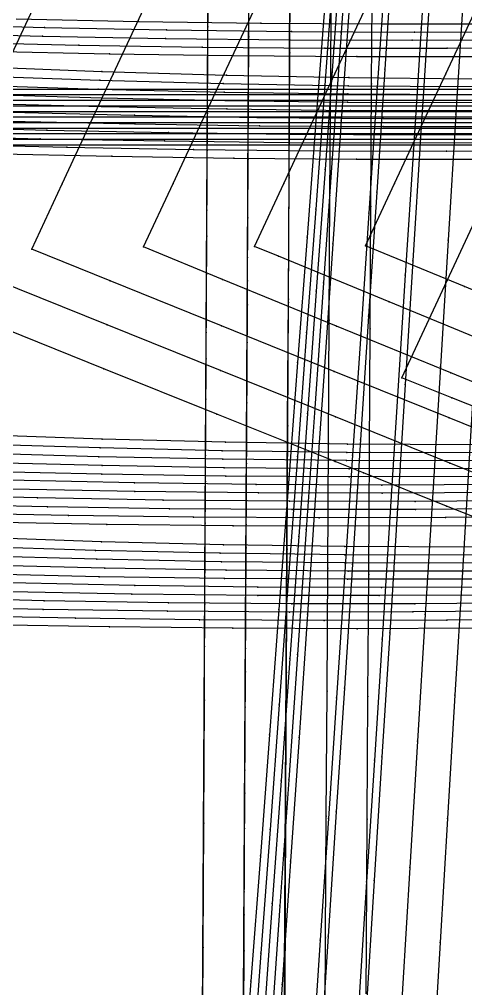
# Model space of a CAD drawing. Extents: x -2408 to 1029, y -526 to 2095.
# Drawn here: x -827.8 to -772.5, y 764.5 to 884.6 of the extents above; entities that cross this region are included whole.
import ezdxf

# ---------------------------------------------------------------- set-up
doc = ezdxf.new("R2010")
doc.units = 0

# ---------------------------------------------------------------- blocks, each defined once
blk = doc.blocks.new(' -30')
at = {"layer": '1'}
for points in [[(13.553322, 929.659705), (-1.822108, 927.580418), (-16.794361, 925.711826), (-31.978719, 923.97667), (-46.98648, 922.420731), (-62.169353, 920.997894), (-77.205471, 919.740092), (-92.200495, 918.670787), (-107.263969, 917.80739), (-122.337368, 917.127779), (-137.399432, 916.603183), (-153.063196, 916.222007), (-168.182684, 916.006579), (-184.046402, 915.898361), (-184.074268, 915.898438), (-199.938067, 916.004481), (-214.971179, 916.217039), (-230.058452, 916.580001), (-245.141658, 917.098852)], [(-1205.520935, 302.919865), (-1205.483135, 309.223563), (-1205.391179, 324.554701), (-1205.300213, 339.717169), (-1205.209414, 354.85273), (-1205.118461, 370.01518), (-1205.026964, 385.267158), (-1204.935998, 400.429605), (-1204.844877, 415.618783), (-1204.753926, 430.781236), (-1204.66297, 445.943685), (-1204.572281, 461.059603), (-1204.481313, 476.222058), (-1204.385986, 492.113686), (-1196.17848, 492.603703), (-1181.170431, 493.49977), (-1166.030079, 494.402864), (-1150.959027, 495.28427), (-1135.886847, 496.145232), (-1120.476169, 497.00946), (-1105.40235, 497.842531), (-1089.965594, 498.682535)]]:
    blk.add_lwpolyline(points, dxfattribs=at)
at = {"layer": '14'}
for points in [[(-245.709135, 975.431759), (-230.041771, 974.838048), (-214.56575, 974.39029), (-199.409258, 974.086564), (-184.176903, 973.94043), (-168.404506, 973.803247), (-153.029813, 973.906816), (-137.632361, 974.245926), (-123.507077, 974.803251), (-109.767216, 975.613196), (-94.348727, 976.725192), (-79.364049, 977.862141), (-63.959231, 979.122072), (-49.005641, 980.511038), (-33.632503, 982.122847), (-18.625958, 983.86424), (-3.293244, 985.820636), (11.872398, 987.947367)], [(14.498732, 942.621702), (-0.757536, 940.527919), (-15.940118, 938.605887), (-30.87374, 936.874205), (-46.092948, 935.272004), (-61.414536, 933.816243), (-76.664402, 932.52245), (-91.927384, 931.415126), (-107.365219, 930.517209), (-122.837829, 929.817914), (-138.044634, 929.296394), (-153.318469, 928.91942), (-168.467914, 928.682897), (-184.047356, 928.598633), (-184.047356, 928.598633), (-199.59272, 928.680167), (-214.717166, 928.914504), (-229.973089, 929.289697), (-245.16976, 929.809888)]]:
    blk.add_lwpolyline(points, dxfattribs=at)
at = {"layer": '3'}
for p in [(-230.041771, 974.838048), (-214.56575, 974.39029), (-199.409258, 974.086564), (-229.973089, 929.289697), (-214.717166, 928.914504), (-199.59272, 928.680167), (-230.058452, 916.580001), (-214.971179, 916.217039), (-199.938067, 916.004481), (-274.691014, 443.778063), (-275.86766, 428.304753), (-1204.844877, 415.618783), (-277.042325, 412.779884), (-1204.935998, 400.429605), (-278.21354, 397.254754), (-1205.026964, 385.267158), (-279.349544, 382.208615), (-1205.118461, 370.01518), (-280.523073, 366.683647), (-1205.209414, 354.85273), (-281.657577, 351.675743), (-1205.300213, 339.717169), (-282.83071, 336.150751), (-1205.391179, 324.554701), (-1205.483135, 309.223563)]:
    blk.add_point(p, dxfattribs=at)
at = {"layer": '7'}
blk.add_line((-763.632202, -125.051336), (-389.104042, -125.051336), dxfattribs=at)
at = {"layer": '8'}
blk.add_lwpolyline([(-267.785759, 536.391029), (-268.970889, 520.885647), (-270.140575, 505.316837), (-271.278187, 489.841572), (-272.408891, 474.313432), (-273.518252, 459.303073), (-274.691014, 443.778063), (-275.86766, 428.304753), (-277.042325, 412.779884), (-278.21354, 397.254754), (-279.349544, 382.208615), (-280.523073, 366.683647), (-281.657577, 351.675743), (-282.83071, 336.150751), (-283.991246, 320.791318), (-285.164421, 305.266334), (-286.316888, 290.015761), (-287.446104, 275.072392), (-287.709846, 271.582108)], dxfattribs=at)
blk = doc.blocks.new(' -31')
at = {"layer": '1'}
for points in [[(14.022593, 927.325981), (-1.074514, 925.367278), (-16.06261, 923.572989), (-31.47287, 921.884902), (-46.493921, 920.393102), (-61.572107, 919.043186), (-76.619964, 917.846516), (-92.136863, 916.803973), (-107.210379, 916.000315), (-122.478068, 915.366588), (-137.565771, 914.888206), (-152.719418, 914.558583), (-168.281208, 914.372055), (-184.086952, 914.298553), (-184.086952, 914.298553), (-199.963252, 914.370587), (-215.375675, 914.554072), (-230.820305, 914.890663), (-246.261205, 915.384291)], [(-1210.599365, 301.045837), (-1210.547725, 309.84814), (-1210.459299, 324.921595), (-1210.368675, 340.370934), (-1210.279104, 355.641675), (-1210.188487, 371.091032), (-1210.099122, 386.326266), (-1210.008493, 401.775624), (-1209.918915, 417.046366), (-1209.828296, 432.495713), (-1209.739836, 447.577065), (-1209.64921, 463.026421), (-1209.558575, 478.475781), (-1209.467316, 494.029922), (-1200.328818, 494.571505), (-1185.329745, 495.461797), (-1170.206646, 496.361121), (-1154.867473, 497.26182), (-1139.538048, 498.139549), (-1124.20757, 498.998915), (-1109.165089, 499.828225), (-1093.833089, 500.660134)]]:
    blk.add_lwpolyline(points, dxfattribs=at)
at = {"layer": '14'}
for points in [[(-245.703807, 973.672048), (-230.309778, 973.133422), (-215.019542, 972.729054), (-199.514269, 972.453655), (-184.176903, 972.34024), (-168.717548, 972.168446), (-153.596564, 972.223744), (-138.452891, 972.497168), (-123.963493, 972.997494), (-110.383136, 973.723837), (-95.06787, 974.769831), (-79.6112, 975.902393), (-64.30798, 977.09257), (-48.879834, 978.444808), (-33.60516, 979.96535), (-18.120015, 981.679498), (-2.882535, 983.53499), (12.185967, 985.548397)], [(14.229339, 940.172583), (-0.871421, 938.191961), (-15.893527, 936.374721), (-31.283849, 934.674336), (-46.339933, 933.166615), (-61.499473, 931.795298), (-76.583279, 930.582744), (-91.894587, 929.541931), (-106.931192, 928.727872), (-122.199121, 928.085378), (-137.775776, 927.593505), (-152.883698, 927.257584), (-168.372823, 927.050214), (-184.047356, 926.998444), (-184.047356, 926.998444), (-199.687344, 927.047208), (-215.150567, 927.252064), (-230.240265, 927.585927), (-245.805788, 928.076104)]]:
    blk.add_lwpolyline(points, dxfattribs=at)
at = {"layer": '3'}
for p in [(-230.309778, 973.133422), (-215.019542, 972.729054), (-199.514269, 972.453655), (-230.240265, 927.585927), (-215.150567, 927.252064), (-199.687344, 927.047208), (-230.820305, 914.890663), (-215.375675, 914.554072), (-199.963252, 914.370587), (-274.514607, 447.192397), (-275.651862, 431.847157), (-1209.918915, 417.046366), (-276.780583, 416.554046), (-1210.008493, 401.775624), (-277.908851, 401.208165), (-1210.099122, 386.326266), (-279.044466, 385.76366), (-1210.188487, 371.091032), (-280.174425, 370.417898), (-1210.279104, 355.641675), (-281.309176, 355.012686), (-1210.368675, 340.370934), (-282.439101, 339.666924), (-1210.459299, 324.921595), (-1210.547725, 309.84814)]:
    blk.add_point(p, dxfattribs=at)
at = {"layer": '7'}
blk.add_line((-763.632202, -125.051336), (-389.104042, -125.051336), dxfattribs=at)
at = {"layer": '8'}
blk.add_lwpolyline([(-267.785759, 539.896202), (-268.971377, 523.980308), (-270.0986, 508.584758), (-271.194162, 493.295128), (-272.281755, 477.946298), (-273.387537, 462.538378), (-274.514607, 447.192397), (-275.651862, 431.847157), (-276.780583, 416.554046), (-277.908851, 401.208165), (-279.044466, 385.76366), (-280.174425, 370.417898), (-281.309176, 355.012686), (-282.439101, 339.666924), (-283.568809, 324.321148), (-284.686106, 309.145322), (-285.815989, 293.799556), (-286.918402, 278.82658), (-287.709846, 268.076897)], dxfattribs=at)
blk = doc.blocks.new(' -32')
at = {"layer": '1'}
for points in [[(0.117968, 923.23896), (-15.214274, 921.474065), (-30.522857, 919.862977), (-45.88647, 918.397328), (-60.859108, 917.114579), (-76.249028, 915.952396), (-91.588529, 914.980765), (-107.002695, 914.212389), (-122.425182, 913.622015), (-137.838376, 913.177954), (-153.26878, 912.883524), (-168.495711, 912.737804), (-184.061375, 912.698288), (-184.061375, 912.698288), (-199.962922, 912.737573), (-215.258527, 912.885019), (-230.699154, 913.181996), (-246.136612, 913.630204)], [(-1215.677795, 299.171028), (-1215.601131, 312.531977), (-1215.513507, 327.804629), (-1215.425881, 343.077294), (-1215.337349, 358.504922), (-1215.249694, 373.777565), (-1215.162622, 388.949294), (-1215.074983, 404.221944), (-1214.987691, 419.434947), (-1214.900055, 434.707608), (-1214.813796, 449.738663), (-1214.726138, 465.011327), (-1214.63848, 480.283989), (-1214.548645, 495.938377), (-1212.53932, 496.057394), (-1197.805738, 496.930225), (-1182.631949, 497.829356), (-1167.485564, 498.725319), (-1152.226365, 499.616176), (-1136.81103, 500.493852), (-1121.549424, 501.342838), (-1106.260424, 502.178393), (-1090.997301, 502.997811)]]:
    blk.add_lwpolyline(points, dxfattribs=at)
at = {"layer": '14'}
for points in [[(-245.599616, 971.918152), (-230.517079, 971.43226), (-214.931823, 971.059083), (-199.600349, 970.822056), (-184.176903, 970.740051), (-168.658013, 970.535171), (-153.193248, 970.556179), (-137.648987, 970.799077), (-122.742367, 971.275087), (-109.357197, 971.949746), (-94.181815, 972.942468), (-78.860494, 974.031315), (-63.695884, 975.163998), (-48.400329, 976.438115), (-33.260954, 977.872553), (-17.902589, 979.495559), (-2.796827, 981.250458), (12.288539, 983.170726)], [(-0.029895, 936.012998), (-15.497729, 934.217485), (-30.698433, 932.609474), (-46.199172, 931.124613), (-61.159001, 929.831944), (-76.686469, 928.649492), (-91.799121, 927.689282), (-107.237239, 926.91538), (-122.846364, 926.31506), (-138.127724, 925.880585), (-153.461313, 925.582082), (-168.67062, 925.416402), (-184.047356, 925.398254), (-184.047356, 925.398254), (-199.764138, 925.415592), (-215.064354, 925.583533), (-230.450975, 925.885648), (-245.766268, 926.324945)]]:
    blk.add_lwpolyline(points, dxfattribs=at)
at = {"layer": '3'}
for p in [(-230.517079, 971.43226), (-214.931823, 971.059083), (-199.600349, 970.822056), (-230.450975, 925.885648), (-215.064354, 925.583533), (-199.764138, 925.415592), (-230.699154, 913.181996), (-215.258527, 912.885019), (-199.962922, 912.737573), (-274.251194, 451.939413), (-275.344252, 436.80376), (-276.431543, 421.721797), (-1214.987691, 419.434947), (-277.517392, 406.585633), (-1215.074983, 404.221944), (-278.609211, 391.348216), (-1215.162622, 388.949294), (-279.695318, 376.212082), (-1215.249694, 373.777565), (-280.782325, 361.076011), (-1215.337349, 358.504922), (-281.87353, 345.878914), (-1215.425881, 343.077294), (-1215.513507, 327.804629), (-1215.601131, 312.531977)]:
    blk.add_point(p, dxfattribs=at)
at = {"layer": '7'}
blk.add_line((-763.632202, -125.051336), (-389.104042, -125.051336), dxfattribs=at)
at = {"layer": '8'}
blk.add_lwpolyline([(-267.785759, 543.401413), (-268.935325, 527.582206), (-270.014405, 512.479487), (-271.068283, 497.415128), (-272.113179, 482.276074), (-273.171797, 467.07604), (-274.251194, 451.939413), (-275.344252, 436.80376), (-276.431543, 421.721797), (-277.517392, 406.585633), (-278.609211, 391.348216), (-279.695318, 376.212082), (-280.782325, 361.076011), (-281.87353, 345.878914), (-282.959968, 330.742801), (-284.033857, 315.781003), (-285.120378, 300.644871), (-286.231128, 285.17165), (-287.314048, 270.085635), (-287.709846, 264.571705)], dxfattribs=at)
blk = doc.blocks.new(' -33')
at = {"layer": '1'}
for points in [[(14.123243, 922.671332), (-1.2104, 920.84544), (-16.319175, 919.193337), (-31.48102, 917.677584), (-46.61768, 916.304625), (-62.01489, 915.05757), (-77.176336, 913.98838), (-92.187636, 913.108409), (-107.370381, 912.411744), (-122.542306, 911.879728), (-137.736157, 911.482347), (-152.932617, 911.226068), (-168.043829, 911.109881), (-184.035473, 911.098022), (-184.035473, 911.098022), (-199.560304, 911.104702), (-214.695056, 911.214872), (-229.713963, 911.461238), (-244.911545, 911.851821)], [(-1220.738291, 300.51507), (-1220.653899, 315.535803), (-1220.569213, 330.611808), (-1220.484539, 345.687811), (-1220.398342, 361.035873), (-1220.313674, 376.111864), (-1220.228897, 391.207077), (-1220.144228, 406.283063), (-1220.059185, 421.425605), (-1219.974514, 436.501598), (-1219.887786, 451.941431), (-1219.80309, 467.017422), (-1219.718409, 482.09341), (-1219.630127, 497.817612), (-1215.56185, 498.062804), (-1200.562041, 498.964551), (-1185.525824, 499.864683), (-1170.202165, 500.774517), (-1155.017785, 501.660119), (-1139.691865, 502.531111), (-1124.364735, 503.382104), (-1109.373315, 504.199015), (-1094.04456, 505.018516)]]:
    blk.add_lwpolyline(points, dxfattribs=at)
at = {"layer": '14'}
for points in [[(-245.398865, 970.170211), (-230.056463, 969.719094), (-214.797145, 969.392556), (-199.667877, 969.191777), (-184.176903, 969.139862), (-168.618175, 968.90364), (-153.351338, 968.887478), (-138.070011, 969.078373), (-122.802072, 969.506927), (-109.028211, 970.142768), (-94.02832, 971.073364), (-78.878119, 972.11656), (-63.88798, 973.191219), (-48.760762, 974.383247), (-33.792318, 975.723587), (-18.838223, 977.222051), (-3.65813, 978.89639), (11.262152, 980.69739)], [(-0.109531, 933.755664), (-15.360405, 932.061884), (-30.334394, 930.546275), (-45.615075, 929.143712), (-61.002853, 927.87232), (-76.308229, 926.767637), (-91.848563, 925.843836), (-107.023669, 925.137568), (-122.364776, 924.591161), (-137.982656, 924.18576), (-153.09931, 923.925015), (-168.617599, 923.787093), (-184.047356, 923.798065), (-184.047356, 923.798065), (-199.442512, 923.783658), (-214.933856, 923.91853), (-230.030932, 924.176649), (-245.635748, 924.579705)]]:
    blk.add_lwpolyline(points, dxfattribs=at)
at = {"layer": '3'}
for p in [(-230.056463, 969.719094), (-214.797145, 969.392556), (-199.667877, 969.191777), (-230.030932, 924.176649), (-214.933856, 923.91853), (-199.442512, 923.783658), (-229.713963, 911.461238), (-214.695056, 911.214872), (-199.560304, 911.104702), (-274.205876, 453.765856), (-275.298994, 438.249628), (-276.386789, 422.78847), (-1220.059185, 421.425605), (-277.472884, 407.271753), (-1220.144228, 406.283063), (-278.521339, 392.271899), (-1220.228897, 391.207077), (-1220.313674, 376.111864), (-279.607435, 376.755195), (-1220.398342, 361.035873), (-280.69455, 361.238558), (-1220.484539, 345.687811), (-281.78593, 345.659346), (-1220.569213, 330.611808), (-1220.653899, 315.535803)]:
    blk.add_point(p, dxfattribs=at)
at = {"layer": '7'}
blk.add_line((-763.632202, -125.051336), (-389.104042, -125.051336), dxfattribs=at)
at = {"layer": '8'}
blk.add_lwpolyline([(-267.785759, 546.906624), (-268.899621, 531.204159), (-269.972668, 515.818523), (-271.026283, 500.384906), (-272.070381, 484.865302), (-273.084857, 469.903824), (-274.205876, 453.765856), (-275.298994, 438.249628), (-276.386789, 422.78847), (-277.472884, 407.271753), (-278.521339, 392.271899), (-279.607435, 376.755195), (-280.69455, 361.238558), (-281.78593, 345.659346), (-282.87251, 330.142659), (-283.946509, 314.80467), (-285.033146, 299.287995), (-286.101627, 284.031138), (-287.161297, 268.899653), (-287.709846, 261.066513)], dxfattribs=at)
blk = doc.blocks.new(' -34')
at = {"layer": '1'}
for points in [[(14.010065, 920.384045), (-1.122059, 918.654773), (-16.32217, 917.059944), (-31.483562, 915.612101), (-46.832805, 914.287485), (-62.019091, 913.117373), (-77.21644, 912.104717), (-92.353479, 911.275165), (-107.570233, 910.629647), (-122.678575, 910.145132), (-137.905092, 909.786411), (-153.296749, 909.562998), (-168.46217, 909.479386), (-184.012451, 909.49791), (-184.012451, 909.49791), (-199.658235, 909.475968), (-214.896668, 909.557674), (-230.427762, 909.782645), (-245.767545, 910.145196)], [(-1225.809658, 300.021402), (-1225.725921, 315.245785), (-1225.641516, 330.591488), (-1225.557115, 345.937194), (-1225.473127, 361.208889), (-1225.388738, 376.554599), (-1225.30381, 391.998209), (-1225.219415, 407.343914), (-1225.135094, 422.674226), (-1225.050681, 438.019934), (-1224.966269, 453.365634), (-1224.882722, 468.556119), (-1224.798333, 483.90182), (-1224.711304, 499.729614), (-1222.642335, 499.853347), (-1207.781723, 500.742214), (-1192.761726, 501.640864), (-1177.787959, 502.535036), (-1162.682264, 503.42405), (-1147.566692, 504.289323), (-1132.458243, 505.132178), (-1117.30791, 505.960792), (-1102.197784, 506.771078), (-1086.994177, 507.568903)]]:
    blk.add_lwpolyline(points, dxfattribs=at)
at = {"layer": '14'}
for points in [[(-245.786458, 968.44933), (-230.134274, 968.026103), (-214.616884, 967.729416), (-199.32053, 967.560035), (-184.176903, 967.539673), (-168.597613, 967.273836), (-153.015974, 967.224876), (-137.362258, 967.385917), (-122.325415, 967.767123), (-108.80701, 968.340385), (-93.375668, 969.247428), (-77.789987, 970.288667), (-62.368557, 971.359762), (-46.955469, 972.529899), (-31.404846, 973.873655), (-16.018666, 975.369462), (-1.039595, 976.974481), (14.313651, 978.774331)], [(-0.484855, 931.500543), (-15.863097, 929.870438), (-30.874372, 928.422447), (-46.581734, 927.050923), (-61.031049, 925.917296), (-76.077343, 924.891031), (-91.358701, 924.039404), (-106.910165, 923.365122), (-122.582563, 922.852771), (-137.891952, 922.494479), (-153.272511, 922.263855), (-168.58151, 922.159106), (-184.047356, 922.197876), (-184.047356, 922.197876), (-199.478289, 922.155447), (-214.760284, 922.256951), (-230.120326, 922.484644), (-245.41609, 922.840358)]]:
    blk.add_lwpolyline(points, dxfattribs=at)
at = {"layer": '3'}
for p in [(-230.134274, 968.026103), (-214.616884, 967.729416), (-199.32053, 967.560035), (-230.120326, 922.484644), (-214.760284, 922.256951), (-199.478289, 922.155447), (-230.427762, 909.782645), (-214.896668, 909.557674), (-199.658235, 909.475968), (-275.034671, 442.905221), (-276.08056, 427.700825), (-1225.135094, 422.674226), (-277.124562, 412.439522), (-1225.219415, 407.343914), (-278.165872, 397.178028), (-1225.30381, 391.998209), (-279.215287, 381.810336), (-1225.388738, 376.554599), (-280.258805, 366.549018), (-1225.473127, 361.208889), (-281.306995, 351.223613), (-1225.557115, 345.937194), (-282.350378, 335.962271), (-1225.641516, 330.591488), (-1225.725921, 315.245785)]:
    blk.add_point(p, dxfattribs=at)
at = {"layer": '7'}
blk.add_line((-763.632202, -125.051336), (-389.104042, -125.051336), dxfattribs=at)
at = {"layer": '8'}
blk.add_lwpolyline([(-267.785759, 550.411797), (-268.864277, 534.845587), (-269.931037, 519.185757), (-270.942401, 504.021099), (-271.944262, 488.756954), (-272.951471, 473.493179), (-273.986686, 458.166258), (-275.034671, 442.905221), (-276.08056, 427.700825), (-277.124562, 412.439522), (-278.165872, 397.178028), (-279.215287, 381.810336), (-280.258805, 366.549018), (-281.306995, 351.223613), (-282.350378, 335.962271), (-283.393533, 320.700933), (-284.424243, 305.622657), (-285.467563, 290.361306), (-286.525887, 274.88048), (-287.534775, 260.122312), (-287.709846, 257.561302)], dxfattribs=at)
blk = doc.blocks.new(' -35')
at = {"layer": '1'}
for points in [[(-666.263816, 984.163044), (-680.707805, 989.680632), (-695.103331, 995.395223), (-709.428529, 1001.214715), (-709.673004, 1001.314545), (-710.240784, 1001.54686), (-723.529996, 1006.981665), (-737.834248, 1012.851331), (-751.717857, 1018.56868), (-765.729484, 1024.354546), (-777.958221, 1029.415512), (-774.363027, 1037.133492), (-768.03641, 1050.715187), (-761.591048, 1064.551818), (-755.074431, 1078.541377), (-748.444443, 1092.774277), (-736.682227, 1088.040117), (-722.616104, 1082.388149), (-708.438389, 1076.700939), (-694.300718, 1071.04039), (-680.447311, 1065.505981), (-680.315526, 1065.453364), (-666.027462, 1059.779977)], [(-1.331187, 916.461199), (-16.228949, 914.967156), (-31.448686, 913.574273), (-46.565287, 912.319465), (-61.807496, 911.199641), (-76.808087, 910.258563), (-92.071399, 909.476472), (-107.196256, 908.87852), (-122.494073, 908.426062), (-137.774086, 908.100987), (-153.145767, 907.908955), (-168.352186, 907.852574), (-184.046021, 907.897415), (-184.007549, 907.897491), (-199.53491, 907.848851), (-214.8672, 907.901487), (-230.101982, 908.087931), (-245.560677, 908.41424)], [(-1220.706386, 302.32164), (-1220.624546, 317.510339), (-1220.541767, 332.873573), (-1220.45899, 348.236795), (-1220.376619, 363.525092), (-1220.293839, 378.888334), (-1220.211792, 394.113672), (-1220.128998, 409.476912), (-1220.046902, 424.71215), (-1219.96413, 440.075384), (-1219.882486, 455.23065), (-1219.79972, 470.593883), (-1219.716942, 485.957119), (-1219.632645, 501.598015), (-1204.408597, 502.526079), (-1189.210169, 503.452213), (-1174.054195, 504.373776), (-1159.032145, 505.274996), (-1144.02559, 506.15134), (-1129.000758, 507.005083), (-1113.588858, 507.862296), (-1098.562038, 508.68136), (-1083.182197, 509.501227)]]:
    blk.add_lwpolyline(points, dxfattribs=at)
at = {"layer": '14'}
for points in [[(-245.411211, 966.712004), (-230.155305, 966.336682), (-214.929733, 966.076748), (-199.345665, 965.933028), (-184.176903, 965.939484), (-168.595889, 965.645719), (-153.262253, 965.563573), (-137.932319, 965.676814), (-122.572167, 966.011288), (-108.693553, 966.54324), (-93.491526, 967.382021), (-78.130808, 968.373007), (-62.938125, 969.391393), (-47.752126, 970.486082), (-32.422476, 971.732986), (-17.26006, 973.126367), (-1.855956, 974.694953)], [(0.943787, 929.472944), (-14.151574, 927.926407), (-29.569388, 926.489421), (-45.099253, 925.179927), (-60.541408, 924.017085), (-75.99377, 923.020384), (-91.675127, 922.207711), (-106.895291, 921.598181), (-122.23912, 921.136723), (-137.854623, 920.806728), (-152.969878, 920.610716), (-168.561992, 920.532413), (-184.047356, 920.597687), (-184.047356, 920.597687), (-199.497536, 920.528545), (-215.061828, 920.60332), (-230.156451, 920.796217), (-245.757363, 921.123319)]]:
    blk.add_lwpolyline(points, dxfattribs=at)
at = {"layer": '2'}
blk.add_point((-777.958221, 1029.415512), dxfattribs=at)
at = {"layer": '3'}
for p in [(-768.03641, 1050.715187), (-774.363027, 1037.133492), (-765.729484, 1024.354546), (-230.155305, 966.336682), (-214.929733, 966.076748), (-199.345665, 965.933028), (-230.156451, 920.796217), (-215.061828, 920.60332), (-199.497536, 920.528545), (-230.101982, 908.087931), (-214.8672, 907.901487), (-199.53491, 907.848851), (-274.814074, 447.09247), (-275.861032, 431.524137), (-276.86279, 416.548675), (-1220.128998, 409.476912), (-277.861106, 401.572977), (-1220.211792, 394.113672), (-278.866672, 386.488486), (-1220.293839, 378.888334), (-279.866481, 371.512893), (-1220.376619, 363.525092), (-280.866942, 356.537344), (-1220.45899, 348.236795), (-281.871547, 341.496161), (-1220.541767, 332.873573), (-1220.624546, 317.510339)]:
    blk.add_point(p, dxfattribs=at)
at = {"layer": '7'}
blk.add_line((-763.632202, -125.051336), (-389.104042, -125.051336), dxfattribs=at)
at = {"layer": '8'}
blk.add_lwpolyline([(-267.785759, 553.917007), (-268.864741, 537.978135), (-269.889514, 522.580979), (-270.900485, 507.06701), (-271.860093, 492.088782), (-272.822973, 477.110772), (-273.811471, 462.067876), (-274.814074, 447.09247), (-275.861032, 431.524137), (-276.86279, 416.548675), (-277.861106, 401.572977), (-278.866672, 386.488486), (-279.866481, 371.512893), (-280.866942, 356.537344), (-281.871547, 341.496161), (-282.871413, 326.520576), (-283.902178, 311.081352), (-284.902103, 296.105773), (-285.902076, 281.130196), (-286.918041, 265.914754), (-287.709846, 254.05611)], dxfattribs=at)
blk = doc.blocks.new(' -36')
at = {"layer": '1'}
for points in [[(-661.873992, 977.607779), (-676.349423, 982.865193), (-690.433545, 988.167029), (-704.883824, 993.825173), (-718.837954, 999.459586), (-723.384781, 1001.313019), (-723.95607, 1001.548462), (-733.142492, 1005.297678), (-747.164186, 1011.035515), (-761.100629, 1016.750202), (-775.020843, 1022.468556), (-788.754488, 1028.120391), (-791.710129, 1029.338455), (-788.080243, 1037.130921), (-781.752408, 1050.715209), (-775.36084, 1064.436302)], [(-244.813666, 977.681409), (-229.671196, 977.337734), (-214.526717, 977.118518), (-199.544562, 977.030097), (-183.915882, 977.036591), (-167.950092, 976.741205), (-152.978729, 976.605931), (-137.268569, 976.672079), (-122.12241, 976.976183), (-107.446996, 977.520182), (-92.321248, 978.32941), (-77.600391, 979.250239), (-61.924676, 980.270294), (-47.017724, 981.31363), (-31.357583, 982.547478), (-16.625817, 983.851296), (-0.992572, 985.389894)], [(0.366159, 914.490822), (-14.855243, 913.015167), (-30.168469, 911.661785), (-45.412518, 910.43988), (-60.922781, 909.345475), (-76.188734, 908.436381), (-91.758054, 907.688403), (-107.040549, 907.127508), (-122.547447, 906.707099), (-137.837701, 906.41608), (-153.129541, 906.255611), (-168.307947, 906.226378), (-184.045563, 906.297302), (-183.987007, 906.297607), (-199.867201, 906.222146), (-214.899194, 906.247863), (-230.504272, 906.409899), (-245.550474, 906.695297)], [(-1225.832214, 291.703606), (-1225.758973, 305.566113), (-1225.678739, 320.759096), (-1225.598528, 335.952093), (-1225.518155, 351.174959), (-1225.437921, 366.36795), (-1225.357679, 381.560955), (-1225.2776, 396.72502), (-1225.197379, 411.91803), (-1225.117248, 427.094918), (-1225.037032, 442.287915), (-1224.957319, 457.384576), (-1224.87709, 472.577572), (-1224.796856, 487.770568), (-1224.713821, 503.493576), (-1209.134623, 504.447577), (-1193.786732, 505.387424), (-1178.421276, 506.326394), (-1163.308766, 507.235855), (-1148.209626, 508.117945), (-1133.094141, 508.976501), (-1117.944788, 509.818553), (-1102.82729, 510.641061), (-1087.615732, 511.449416)]]:
    blk.add_lwpolyline(points, dxfattribs=at)
at = {"layer": '14'}
for points in [[(-245.653449, 964.99914), (-230.120728, 964.650726), (-214.66927, 964.419268), (-199.353692, 964.307202), (-184.176903, 964.339218), (-168.612579, 964.019258), (-152.992621, 963.905906), (-137.318346, 963.990156), (-122.248087, 964.280739), (-108.008745, 964.781739), (-92.393513, 965.599915), (-76.784191, 966.576492), (-61.688111, 967.560906), (-46.088481, 968.647694), (-31.018154, 969.826597), (-15.441047, 971.206677), (-0.29155, 972.69796)], [(0.032828, 927.222548), (-15.463604, 925.711815), (-30.570664, 924.373105), (-45.791009, 923.151527), (-60.919749, 922.072863), (-76.05752, 921.156435), (-91.414875, 920.414455), (-106.977524, 919.836891), (-122.618398, 919.408825), (-137.869685, 919.122493), (-153.219026, 918.955266), (-168.558692, 918.906939), (-184.047356, 918.997421), (-184.047356, 918.997421), (-199.50061, 918.902875), (-214.81249, 918.947515), (-230.140305, 919.111343), (-245.376549, 919.394593)]]:
    blk.add_lwpolyline(points, dxfattribs=at)
at = {"layer": '2'}
blk.add_point((-791.710129, 1029.338455), dxfattribs=at)
at = {"layer": '3'}
for p in [(-781.752408, 1050.715209), (-788.080243, 1037.130921), (-788.754488, 1028.120391), (-775.020843, 1022.468556), (-229.671196, 977.337734), (-214.526717, 977.118518), (-199.544562, 977.030097), (-230.120728, 964.650726), (-214.66927, 964.419268), (-199.353692, 964.307202), (-230.140305, 919.111343), (-214.81249, 918.947515), (-199.50061, 918.902875), (-230.504272, 906.409899), (-214.899194, 906.247863), (-199.867201, 906.222146), (-274.724858, 449.432983), (-275.728562, 434.167), (-276.731204, 418.841461), (-1225.197379, 411.91803), (-277.729859, 403.515668), (-1225.2776, 396.72502), (-278.735334, 388.078504), (-1225.357679, 381.560955), (-279.735093, 372.752783), (-1225.437921, 366.36795), (-280.735647, 357.427113), (-1225.518155, 351.174959), (-281.740432, 342.034287), (-1225.598528, 335.952093), (-1225.678739, 320.759096), (-1225.758973, 305.566113)]:
    blk.add_point(p, dxfattribs=at)
at = {"layer": '7'}
blk.add_line((-763.632202, -125.051336), (-389.104042, -125.051336), dxfattribs=at)
at = {"layer": '8'}
blk.add_lwpolyline([(-267.785759, 557.422218), (-268.829755, 541.650889), (-269.848107, 526.003867), (-270.816633, 510.809799), (-271.776098, 495.481495), (-272.737112, 480.153301), (-273.723161, 464.758583), (-274.724858, 449.432983), (-275.728562, 434.167), (-276.731204, 418.841461), (-277.729859, 403.515668), (-278.735334, 388.078504), (-279.735093, 372.752783), (-280.735647, 357.427113), (-281.740432, 342.034287), (-282.740442, 326.708584), (-283.727838, 311.574727), (-284.727862, 296.249042), (-285.72795, 280.923341), (-286.727251, 265.609378), (-287.709846, 250.5509)], dxfattribs=at)
blk = doc.blocks.new(' -37')
at = {"layer": '1'}
for points in [[(-667.209652, 974.709338), (-681.741429, 979.865051), (-695.873955, 985.069032), (-710.271104, 990.588289), (-724.184115, 996.091386), (-737.08519, 1001.295547), (-737.676468, 1001.538925), (-738.942784, 1002.050241), (-753.123329, 1007.83247), (-767.397532, 1013.662201), (-781.548446, 1019.452861), (-795.680384, 1025.253665), (-805.455933, 1029.274597), (-801.797723, 1037.127768), (-795.469422, 1050.712958), (-789.089718, 1064.408584)], [(-260.851131, 976.413247), (-245.383191, 975.982942), (-230.272819, 975.66794), (-214.800353, 975.469849), (-199.544714, 975.405111), (-183.895226, 975.435944), (-168.220626, 975.117964), (-153.279971, 974.951985), (-137.539453, 974.981965), (-122.430299, 975.248465), (-107.241461, 975.765536), (-92.23547, 976.488596), (-77.064567, 977.383549), (-62.060307, 978.358986), (-46.897365, 979.384498), (-31.741422, 980.503482), (-16.317787, 981.804686), (-1.187583, 983.235286)], [(0.507643, 912.382616), (-14.778713, 910.959608), (-30.220891, 909.651627), (-45.528684, 908.478979), (-60.863939, 907.45052), (-76.192555, 906.592417), (-91.529829, 905.905755), (-106.526015, 905.393559), (-122.442326, 904.997173), (-137.300377, 904.743644), (-153.220751, 904.604897), (-168.169346, 904.601247), (-184.04583, 904.696655), (-183.96656, 904.697189), (-199.509102, 904.598301), (-214.7639, 904.59662), (-230.042757, 904.723089), (-245.459677, 904.980259), (-260.667258, 905.352559)], [(-1220.732999, 293.288375), (-1220.65559, 308.242754), (-1220.577147, 323.396872), (-1220.499495, 338.398937), (-1220.420954, 353.571678), (-1220.343281, 368.573742), (-1220.265603, 383.575817), (-1220.18571, 399.006754), (-1220.108043, 414.008833), (-1220.029386, 429.20203), (-1219.951717, 444.20411), (-1219.874051, 459.206192), (-1219.794445, 474.584235), (-1219.716781, 489.586307), (-1219.635086, 505.363693), (-1204.007365, 506.337591), (-1188.730788, 507.289301), (-1173.694962, 508.223813), (-1158.658896, 509.14458), (-1143.675694, 510.035571), (-1128.636513, 510.904041), (-1113.232706, 511.773372), (-1098.191368, 512.60381), (-1082.81115, 513.432656)]]:
    blk.add_lwpolyline(points, dxfattribs=at)
at = {"layer": '14'}
for points in [[(-260.7973, 963.703712), (-245.111403, 963.272636), (-230.031804, 962.968394), (-214.92123, 962.770408), (-199.345019, 962.682694), (-184.176903, 962.739029), (-168.647246, 962.39452), (-153.323367, 962.252045), (-138.031799, 962.292988), (-122.676535, 962.538026), (-107.428407, 963.02208), (-92.064057, 963.779385), (-76.738085, 964.702722), (-61.242214, 965.685371), (-45.924747, 966.711602), (-30.453256, 967.865643), (-15.155917, 969.160966), (0.128787, 970.603535)], [(1.361923, 925.227311), (-14.120774, 923.76841), (-29.615894, 922.442596), (-45.226793, 921.236907), (-60.743267, 920.182351), (-75.782494, 919.324538), (-91.259002, 918.626357), (-106.444216, 918.102362), (-121.733901, 917.71492), (-137.317545, 917.449799), (-152.973728, 917.306), (-168.57124, 917.282788), (-184.047356, 917.397232), (-184.047356, 917.397232), (-199.487877, 917.278543), (-215.056839, 917.297805), (-230.690727, 917.437925), (-246.258611, 917.699673), (-261.53958, 918.084109)]]:
    blk.add_lwpolyline(points, dxfattribs=at)
at = {"layer": '2'}
blk.add_point((-805.455933, 1029.274597), dxfattribs=at)
at = {"layer": '3'}
for p in [(-795.469422, 1050.712958), (-801.797723, 1037.127768), (-795.680384, 1025.253665), (-781.548446, 1019.452861), (-767.397532, 1013.662201), (-245.383191, 975.982942), (-230.272819, 975.66794), (-214.800353, 975.469849), (-199.544714, 975.405111), (-245.111403, 963.272636), (-230.031804, 962.968394), (-214.92123, 962.770408), (-199.345019, 962.682694), (-246.258611, 917.699673), (-230.690727, 917.437925), (-215.056839, 917.297805), (-199.487877, 917.278543), (-245.459677, 904.980259), (-230.042757, 904.723089), (-214.7639, 904.59662), (-199.509102, 904.598301), (-274.46069, 454.560548), (-275.424583, 439.566741), (-276.425412, 423.951793), (-1220.108043, 414.008833), (-277.381598, 408.957502), (-1220.18571, 399.006754), (-278.336233, 393.963106), (-1220.265603, 383.575817), (-279.299279, 378.854898), (-1220.343281, 368.573742), (-280.256221, 363.860666), (-1220.420954, 353.571678), (-281.217806, 348.797753), (-1220.499495, 338.398937), (-1220.577147, 323.396872), (-1220.65559, 308.242754)]:
    blk.add_point(p, dxfattribs=at)
at = {"layer": '7'}
blk.add_line((-763.632202, -125.051336), (-389.104042, -125.051336), dxfattribs=at)
at = {"layer": '8'}
blk.add_lwpolyline([(-267.785759, 560.927429), (-268.795142, 545.34185), (-269.765149, 530.114361), (-270.732745, 514.613438), (-271.650701, 499.616754), (-272.567585, 484.620003), (-273.5058, 469.554919), (-274.46069, 454.560548), (-275.424583, 439.566741), (-276.425412, 423.951793), (-277.381598, 408.957502), (-278.336233, 393.963106), (-279.299279, 378.854898), (-280.256221, 363.860666), (-281.217806, 348.797753), (-282.174623, 333.803491), (-283.131186, 318.809211), (-284.118728, 303.329621), (-285.075416, 288.33535), (-286.057556, 272.942613), (-287.025861, 257.766222), (-287.709846, 247.045708)], dxfattribs=at)
blk = doc.blocks.new(' -38')
at = {"layer": '1'}
for points in [[(-667.255307, 970.063828), (-681.801836, 975.066497), (-696.291356, 980.224635), (-710.820775, 985.582316), (-725.18559, 991.077982), (-739.227644, 996.639557), (-750.781097, 1001.297531), (-751.389313, 1001.545792), (-753.491003, 1002.393675), (-767.610999, 1008.101741), (-781.824876, 1013.84348), (-795.779607, 1019.480303), (-809.612135, 1025.068183), (-819.30687, 1028.984756), (-815.527383, 1037.098369), (-809.205548, 1050.6698), (-802.768112, 1064.489424)], [(-261.044984, 974.676492), (-245.667599, 974.280945), (-230.429886, 973.992507), (-215.048551, 973.822596), (-199.881571, 973.781331), (-184.02483, 973.838501), (-168.394548, 973.496167), (-153.050934, 973.299164), (-137.526505, 973.297012), (-122.070491, 973.529049), (-106.553574, 974.011844), (-91.257077, 974.710421), (-75.758579, 975.59908), (-60.626937, 976.556257), (-45.135723, 977.568164), (-29.691034, 978.673379), (-14.218645, 979.93966), (0.737898, 981.308098)], [(0.404646, 910.275068), (-14.93296, 908.905446), (-30.861093, 907.615277), (-45.800218, 906.524894), (-61.198361, 905.54693), (-76.478171, 904.74749), (-91.894362, 904.110273), (-107.28555, 903.63106), (-122.710982, 903.285736), (-137.822531, 903.060963), (-153.25125, 902.956335), (-168.509522, 902.978521), (-184.045391, 903.096237), (-183.94804, 903.097), (-199.804087, 902.973026), (-215.057594, 902.948504), (-230.192646, 903.048387), (-245.571293, 903.275358), (-260.691583, 903.612186)], [(-1225.801471, 293.529716), (-1225.724789, 308.62839), (-1225.646575, 324.029887), (-1225.569138, 339.28127), (-1225.491704, 354.532621), (-1225.415381, 369.563599), (-1225.337934, 384.814959), (-1225.260932, 399.978869), (-1225.183488, 415.230232), (-1225.106659, 430.36075)]]:
    blk.add_lwpolyline(points, dxfattribs=at)
at = {"layer": '14'}
for points in [[(-261.190993, 961.973783), (-245.947095, 961.584031), (-230.551053, 961.299384), (-215.148676, 961.123001), (-199.740959, 961.05943), (-184.176903, 961.13884), (-168.699438, 960.771431), (-153.117159, 960.599375), (-137.509077, 960.612319), (-121.800199, 960.831968), (-106.173003, 961.29453), (-91.127607, 962.000058), (-76.121077, 962.872303), (-60.939983, 963.810147), (-45.940806, 964.778603), (-30.948843, 965.841704), (-15.800026, 967.057728), (-0.82938, 968.401779)], [(-0.832111, 922.914813), (-15.949796, 921.564841), (-31.835178, 920.277831), (-46.32422, 919.220093), (-61.471715, 918.252465), (-76.88532, 917.438952), (-91.954189, 916.816405), (-107.426842, 916.331711), (-122.943291, 915.983638), (-138.052843, 915.764713), (-153.295465, 915.656275), (-168.59928, 915.659886), (-184.047356, 915.797043), (-184.047356, 915.797043), (-199.4597, 915.655474), (-214.735102, 915.647796), (-229.955349, 915.752441), (-245.04861, 915.967862), (-260.554833, 916.312619)]]:
    blk.add_lwpolyline(points, dxfattribs=at)
at = {"layer": '2'}
blk.add_point((-819.30687, 1028.984756), dxfattribs=at)
at = {"layer": '3'}
for p in [(-809.205548, 1050.6698), (-815.527383, 1037.098369), (-809.612135, 1025.068183), (-795.779607, 1019.480303), (-781.824876, 1013.84348), (-767.610999, 1008.101741), (-245.667599, 974.280945), (-230.429886, 973.992507), (-215.048551, 973.822596), (-199.881571, 973.781331), (-245.947095, 961.584031), (-230.551053, 961.299384), (-215.148676, 961.123001), (-199.740959, 961.05943), (-245.04861, 915.967862), (-229.955349, 915.752441), (-214.735102, 915.647796), (-199.4597, 915.655474), (-245.571293, 903.275358), (-230.192646, 903.048387), (-215.057594, 902.948504), (-199.804087, 902.973026), (-275.379307, 441.05821), (-276.337063, 425.79129), (-1225.183488, 415.230232), (-277.29365, 410.462126), (-1225.260932, 399.978869), (-278.248356, 395.132831), (-1225.337934, 384.814959), (-279.211341, 379.687194), (-1225.415381, 369.563599), (-280.168331, 364.358045), (-1225.491704, 354.532621), (-281.125668, 349.028933), (-1225.569138, 339.28127), (-1225.646575, 324.029887), (-1225.724789, 308.62839)]:
    blk.add_point(p, dxfattribs=at)
at = {"layer": '7'}
blk.add_line((-763.632202, -125.051336), (-389.104042, -125.051336), dxfattribs=at)
at = {"layer": '8'}
blk.add_lwpolyline([(-267.785759, 564.432602), (-268.79559, 548.4989), (-269.765673, 532.931308), (-270.690884, 517.781071), (-271.608583, 502.449512), (-272.524328, 487.117842), (-273.461049, 471.716247), (-274.415279, 456.386928), (-275.379307, 441.05821), (-276.337063, 425.79129), (-277.29365, 410.462126), (-278.248356, 395.132831), (-279.211341, 379.687194), (-280.168331, 364.358045), (-281.125668, 349.028933), (-282.087019, 333.629568), (-283.043701, 318.300389), (-283.987853, 303.171853), (-284.94464, 287.84268), (-285.901466, 272.513529), (-286.842971, 257.429392), (-287.709846, 243.540497)], dxfattribs=at)
blk = doc.blocks.new(' -39')
at = {"layer": '1'}
for points in [[(-579.294051, 940.865493), (-594.210439, 944.445963), (-608.74346, 948.169501), (-623.541269, 952.212173), (-638.283165, 956.486251), (-652.952613, 960.972167), (-667.279614, 965.559094), (-681.833281, 970.406735), (-696.159356, 975.344522), (-710.611662, 980.487132), (-724.770656, 985.711709), (-739.095536, 991.198618), (-753.24907, 996.776907), (-764.484177, 1001.280136), (-765.109634, 1001.536407), (-767.485263, 1002.489666), (-781.677951, 1008.220886), (-795.904778, 1013.956777), (-809.946472, 1019.615793), (-823.823264, 1025.214607)], [(-822.919753, 1050.673668), (-816.521745, 1064.408638), (-809.985366, 1078.440594), (-803.450851, 1092.468491), (-793.440447, 1088.484297), (-779.537609, 1082.96476), (-765.648304, 1077.464968), (-751.708798, 1071.960969), (-737.618473, 1066.416272), (-735.30838, 1065.512314), (-723.183282, 1060.767818), (-708.925899, 1055.272839), (-694.621465, 1049.9073), (-680.25487, 1044.704049), (-665.92535, 1039.703311), (-651.438478, 1034.844798), (-636.958934, 1030.196749), (-622.347235, 1025.727268), (-607.829158, 1021.516035), (-593.092423, 1017.4779), (-578.563008, 1013.721235)], [(-260.634175, 972.92972), (-245.262398, 972.569122), (-229.984739, 972.31231), (-214.791414, 972.174482), (-199.605925, 972.159095), (-184.01516, 972.238312), (-168.397196, 971.872528), (-153.201127, 971.651481), (-138.134021, 971.615115), (-122.854594, 971.794226), (-107.343622, 972.210434), (-92.366279, 972.831552), (-76.54396, 973.693286), (-61.552963, 974.611547), (-46.302817, 975.56963), (-31.0579, 976.601998), (-15.713613, 977.784027), (-0.490311, 979.102427)], [(-0.887692, 908.084533), (-16.006542, 906.796746), (-31.516378, 905.598314), (-46.653881, 904.54977), (-61.887216, 903.640983), (-77.043015, 902.9045), (-92.062363, 902.332166), (-107.229754, 901.898197), (-122.720984, 901.584048), (-137.893478, 901.3881), (-153.453414, 901.311263), (-168.541841, 901.357225), (-184.045658, 901.495895), (-183.930225, 901.496964), (-199.677776, 901.351716), (-214.842054, 901.302601), (-230.323256, 901.376858), (-245.661867, 901.573951), (-261.103776, 901.886833)], [(-1220.692453, 297.357267), (-1220.616025, 312.696794), (-1220.541089, 327.735418), (-1220.466156, 342.774024), (-1220.389489, 358.162349), (-1220.314576, 373.200967), (-1220.239665, 388.239574), (-1220.164597, 403.309136), (-1220.089676, 418.347741), (-1220.014832, 433.370096), (-1219.939906, 448.408704), (-1219.864243, 463.594548), (-1219.789312, 478.63316), (-1219.714383, 493.671775), (-1219.637375, 509.128494), (-1204.904121, 510.067242), (-1189.752901, 511.032148), (-1174.341538, 512.011266), (-1159.291989, 512.952831), (-1143.830576, 513.890144), (-1128.777539, 514.774001), (-1113.381342, 515.656007), (-1098.325862, 516.498383), (-1082.94434, 517.336882)]]:
    blk.add_lwpolyline(points, dxfattribs=at)
at = {"layer": '14'}
for points in [[(-262.319546, 960.2692), (-246.748947, 959.896897), (-231.040638, 959.631903), (-215.351973, 959.477067), (-199.705454, 959.436699), (-184.176903, 959.538651), (-168.312557, 959.14157), (-152.936417, 958.948605), (-137.689682, 958.930158), (-122.390639, 959.100798), (-107.151342, 959.490952), (-91.728331, 960.147581), (-76.344232, 960.998653), (-60.781414, 961.935), (-45.404531, 962.89571), (-30.034311, 963.942842), (-14.502688, 965.140545), (0.846659, 966.471685)], [(1.285714, 921.031759), (-14.201068, 919.688187), (-29.808469, 918.459754), (-45.316086, 917.364998), (-60.832369, 916.417871), (-75.842764, 915.667055), (-91.255424, 915.066441), (-106.313921, 914.624392), (-121.465458, 914.307104), (-136.940675, 914.102877), (-152.55203, 914.011987), (-168.225904, 914.035936), (-184.047356, 914.196854), (-184.047356, 914.196854), (-199.832109, 914.03125), (-215.476788, 914.002958), (-231.06513, 914.089778), (-246.52356, 914.290222), (-261.664871, 914.604067)]]:
    blk.add_lwpolyline(points, dxfattribs=at)
at = {"layer": '3'}
for p in [(-809.946472, 1019.615793), (-795.904778, 1013.956777), (-781.677951, 1008.220886), (-767.485263, 1002.489666), (-245.262398, 972.569122), (-229.984739, 972.31231), (-214.791414, 972.174482), (-199.605925, 972.159095), (-246.748947, 959.896897), (-231.040638, 959.631903), (-215.351973, 959.477067), (-199.705454, 959.436699), (-246.52356, 914.290222), (-231.06513, 914.089778), (-215.476788, 914.002958), (-199.832109, 914.03125), (-245.661867, 901.573951), (-230.323256, 901.376858), (-214.842054, 901.302601), (-199.677776, 901.351716), (-275.246262, 444.004141), (-276.205039, 428.403713), (-1220.089676, 418.347741), (-277.162254, 412.739694), (-1220.164597, 403.309136), (-278.117089, 397.075512), (-1220.239665, 388.239574), (-279.036457, 382.004404), (-1220.314576, 373.200967), (-279.993392, 366.340358), (-1220.389489, 358.162349), (-280.950853, 350.676325), (-1220.466156, 342.774024), (-1220.541089, 327.735418), (-1220.616025, 312.696794)]:
    blk.add_point(p, dxfattribs=at)
at = {"layer": '7'}
blk.add_line((-763.632202, -125.051336), (-389.104042, -125.051336), dxfattribs=at)
at = {"layer": '8'}
blk.add_lwpolyline([(-267.785759, 567.937813), (-268.761361, 552.219541), (-269.683288, 537.119278), (-270.606945, 521.691267), (-271.525039, 506.024891), (-272.43938, 490.358287), (-273.330662, 475.332164), (-274.282546, 459.667792), (-275.246262, 444.004141), (-276.205039, 428.403713), (-277.162254, 412.739694), (-278.117089, 397.075512), (-279.036457, 382.004404), (-279.993392, 366.340358), (-280.950853, 350.676325), (-281.868901, 335.652545), (-282.82573, 319.988481), (-283.769967, 304.529433), (-284.72684, 288.865369), (-285.683773, 273.201326), (-286.607023, 258.088398), (-287.513962, 243.241959), (-287.709846, 240.035305)], dxfattribs=at)
blk = doc.blocks.new(' -40')
at = {"layer": '1'}
for points in [[(-578.64294, 937.434832), (-593.523432, 940.832687), (-608.265674, 944.420964), (-623.037715, 948.262567), (-637.749039, 952.331167), (-652.497749, 956.644366), (-667.086432, 961.132105), (-681.770925, 965.858444), (-695.972976, 970.603217), (-710.883067, 975.745707), (-724.793774, 980.704495), (-739.589348, 986.168049), (-753.704715, 991.568032), (-767.902788, 997.169207), (-778.183975, 1001.285782), (-778.821945, 1001.544342), (-781.708583, 1002.700954), (-796.345923, 1008.574664), (-810.350326, 1014.190894), (-824.614251, 1019.911132)], [(-260.908913, 971.207985), (-245.558737, 970.877499), (-230.243138, 970.646141), (-214.890014, 970.529725), (-199.864877, 970.535647), (-184.007473, 970.638123), (-168.312085, 970.248635), (-153.059081, 970.003416), (-137.860823, 969.94036), (-122.501798, 970.086932), (-107.011304, 970.459098), (-91.66347, 971.054746), (-76.239994, 971.863291), (-60.970871, 972.770291), (-45.639813, 973.702428), (-30.53561, 974.688643), (-15.217954, 975.818684)], [(-16.346794, 904.770506), (-31.578643, 903.643143), (-46.687439, 902.645919), (-61.936624, 901.785496), (-77.0967, 901.096306), (-92.360879, 900.559394), (-107.579503, 900.162781), (-122.850505, 899.885836), (-137.997271, 899.718414), (-153.270541, 899.667159), (-168.291118, 899.733583), (-184.0452, 899.895477), (-183.912659, 899.896851), (-199.709362, 899.729333), (-214.85637, 899.657906), (-230.278708, 899.70681), (-245.541039, 899.874438), (-260.812625, 900.151127)], [(-1215.606172, 296.755617), (-1215.531472, 312.029925), (-1215.456143, 327.432782), (-1215.381458, 342.707082), (-1215.306728, 357.990079), (-1215.232028, 373.264391), (-1215.157323, 388.538695), (-1215.081892, 403.962666), (-1215.007202, 419.23697), (-1214.932091, 434.59987), (-1214.857418, 449.874178), (-1214.783726, 464.946556), (-1214.70903, 480.220858), (-1214.634339, 495.495164), (-1214.558563, 510.996933), (-1201.407895, 511.849766), (-1186.143112, 512.839118), (-1171.128228, 513.810331), (-1155.661205, 514.796451), (-1140.489854, 515.73353), (-1125.019021, 516.658053), (-1109.826815, 517.543047), (-1094.35332, 518.422751)]]:
    blk.add_lwpolyline(points, dxfattribs=at)
at = {"layer": '14'}
for points in [[(-666.809009, 974.365372), (-681.198367, 979.039045), (-695.534872, 983.871909), (-710.207219, 988.979317), (-724.446147, 994.094091), (-738.625564, 999.369941), (-753.17555, 1004.995766), (-767.23578, 1010.581536), (-773.451843, 1013.072205), (-773.451996, 1013.072281), (-773.455505, 1013.064804), (-767.840848, 1025.118075), (-761.278516, 1039.205766), (-754.398499, 1053.975449), (-754.398499, 1053.975449), (-751.765927, 1052.943479), (-738.108749, 1047.627238), (-723.959981, 1042.222143), (-709.731367, 1036.937069), (-695.47746, 1031.814563), (-681.166465, 1026.852444), (-666.52104, 1021.96988)], [(-260.955345, 958.503785), (-245.236538, 958.169516), (-230.130797, 957.950152), (-214.947815, 957.829879), (-199.654171, 957.815185), (-184.176903, 957.938461), (-168.392959, 957.520888), (-152.780794, 957.299794), (-137.241788, 957.254429), (-121.614295, 957.400194), (-106.020683, 957.768573), (-90.971427, 958.373221), (-75.960604, 959.169212), (-60.766476, 960.059615), (-45.762077, 960.967268), (-30.763123, 961.942919), (-15.596995, 963.048272)], [(-14.942158, 917.621551), (-30.129088, 916.477693), (-45.212453, 915.461616), (-60.303449, 914.586908), (-75.665444, 913.864543), (-91.404999, 913.294914), (-106.742722, 912.88376), (-122.129587, 912.597901), (-137.786465, 912.425783), (-152.937606, 912.366902), (-168.278892, 912.414846), (-184.047356, 912.596664), (-184.047356, 912.596664), (-199.779037, 912.410013), (-215.091359, 912.357645), (-230.219509, 912.412385), (-245.858515, 912.580462), (-261.233991, 912.862601)]]:
    blk.add_lwpolyline(points, dxfattribs=at)
at = {"layer": '2'}
blk.add_point((-773.455505, 1013.064804), dxfattribs=at)
at = {"layer": '3'}
for p in [(-767.840848, 1025.118075), (-810.350326, 1014.190894), (-773.451996, 1013.072281), (-773.451843, 1013.072205), (-767.23578, 1010.581536), (-796.345923, 1008.574664), (-781.708583, 1002.700954), (-778.821945, 1001.544342), (-778.183975, 1001.285782), (-767.902788, 997.169207), (-245.558737, 970.877499), (-230.243138, 970.646141), (-214.890014, 970.529725), (-245.236538, 958.169516), (-230.130797, 957.950152), (-214.947815, 957.829879), (-245.858515, 912.580462), (-230.219509, 912.412385), (-215.091359, 912.357645), (-245.541039, 899.874438), (-230.278708, 899.70681), (-214.85637, 899.657906), (-1215.007202, 419.23697), (-1215.081892, 403.962666), (-1215.157323, 388.538695), (-278.68775, 387.352359), (-1215.232028, 373.264391), (-279.600857, 372.080598), (-1215.306728, 357.990079), (-280.514807, 356.808904), (-1215.381458, 342.707082), (-281.433164, 341.463909), (-1215.456143, 327.432782), (-1215.531472, 312.029925)]:
    blk.add_point(p, dxfattribs=at)
at = {"layer": '4'}
for p in [(-773.451996, 1013.072281), (-773.451843, 1013.072205), (-778.821945, 1001.544342), (-778.183975, 1001.285782)]:
    blk.add_point(p, dxfattribs=at)
at = {"layer": '7'}
blk.add_line((-763.632202, -125.051336), (-389.104042, -125.051336), dxfattribs=at)
at = {"layer": '8'}
blk.add_lwpolyline([(-267.785759, 571.443024), (-268.761798, 555.388681), (-269.683819, 539.965584), (-270.565073, 524.935057), (-271.441614, 509.661164), (-272.313026, 494.386969), (-273.200802, 479.039445), (-274.106431, 463.76725), (-275.025334, 448.495833), (-275.941816, 433.289154), (-276.856927, 418.017515), (-277.768833, 402.74571), (-278.68775, 387.352359), (-279.600857, 372.080598), (-280.514807, 356.808904), (-281.433164, 341.463909), (-282.346733, 326.192193), (-283.260105, 310.920447), (-284.160995, 295.858099), (-285.074509, 280.58638), (-286.013561, 264.888237), (-286.917593, 249.775034), (-287.709846, 236.530113)], dxfattribs=at)

msp = doc.modelspace()

# ---------------------------------------------------------------- block references
at = {"layer": '1'}
for name, p in [(' -32', (-184.050523, 999.622732)), (' -30', (-184.050297, 1001.000083)), (' -31', (-184.050388, 1000.311413)), (' -33', (-184.050694, 998.934067)), (' -34', (-184.050758, 998.245407)), (' -35', (-184.051047, 997.556724)), (' -36', (-184.051123, 996.868036)), (' -38', (-184.051331, 995.490688)), (' -37', (-184.051318, 996.179365)), (' -39', (-184.051506, 994.802025)), (' -40', (-184.051738, 994.113352)), (' -32', (420.69429, 460.98861)), (' -34', (420.69429, 460.98861)), (' -36', (420.69429, 460.98861)), (' -38', (420.69429, 460.98861)), (' -33', (420.69429, 460.98861)), (' -35', (420.69429, 460.98861)), (' -37', (420.69429, 460.98861)), (' -39', (420.69429, 460.98861)), (' -31', (420.69429, 460.98861)), (' -30', (420.69429, 460.98861)), (' -40', (420.69429, 460.98861)), (' -32', (-514.58038, 429.196867)), (' -31', (-515.430888, 429.247568)), (' -30', (-516.281493, 429.297884)), (' -34', (-512.877729, 429.098086)), (' -33', (-513.729155, 429.147803)), (' -36', (-507.788996, 429.001375)), (' -35', (-508.640982, 429.051384)), (' -38', (-502.699294, 428.903101)), (' -37', (-503.551747, 428.953571)), (' -39', (-498.461818, 428.854057)), (' -40', (-494.224148, 428.804325)), (' -39', (-575.170005, -91.15992)), (' -40', (-571.08619, -90.544825)), (' -38', (-579.253783, -91.775472)), (' -32', (-587.506908, -95.474868)), (' -37', (-579.276546, -92.393365)), (' -36', (-583.359915, -93.009197)), (' -35', (-583.382004, -93.626476)), (' -34', (-587.46481, -94.242756)), (' -33', (-587.486083, -94.859148)), (' -31', (-587.527219, -96.089244)), (' -30', (-587.547006, -96.703028)), (' -38', (-6.951881, -172.870051)), (' -36', (-6.940789, -172.870126)), (' -39', (-6.957418, -172.869929)), (' -37', (-6.946326, -172.869989)), (' -35', (-6.935229, -172.87)), (' -40', (-6.962963, -172.869906))]:
    msp.add_blockref(name, p, dxfattribs=at)

doc.saveas('drawing.dxf')
